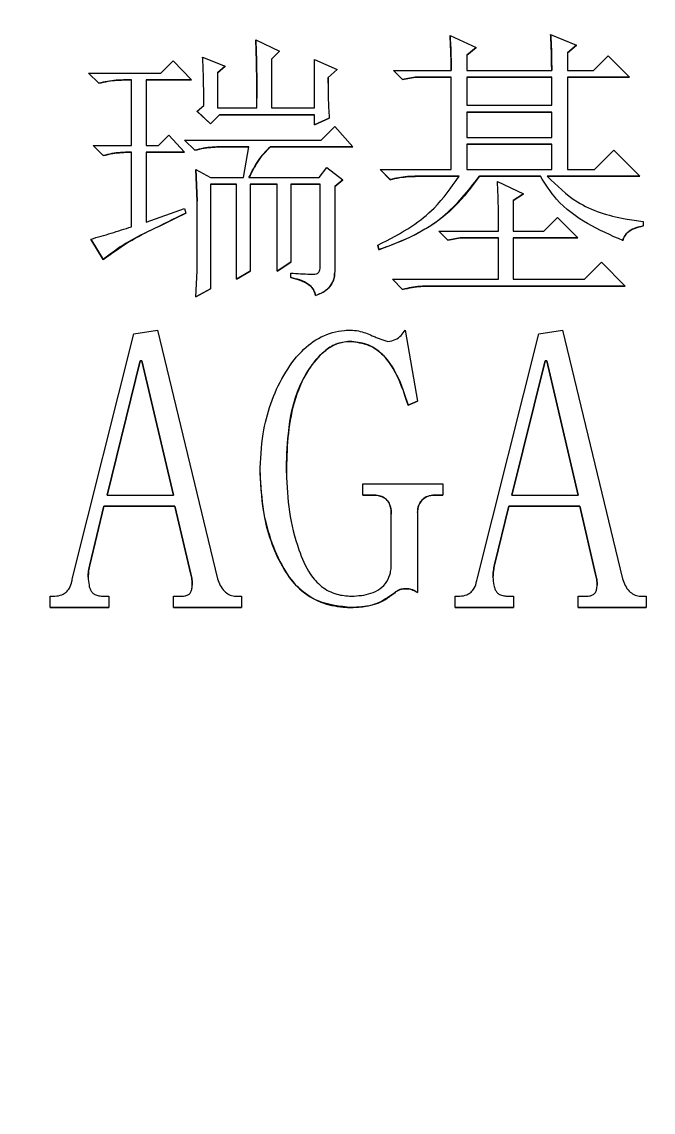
# Model space of a CAD drawing. Header units: millimetres. Extents: x 2344 to 4024, y 1094 to 2282.
# Drawn here: x 3531.1 to 3563.4, y 1984.2 to 2040 of the extents above; entities that cross this region are included whole.
import ezdxf

# ---------------------------------------------------------------- set-up
doc = ezdxf.new("R2010")
doc.units = ezdxf.units.MM

msp = doc.modelspace()

# ---------------------------------------------------------------- linework, layer by layer
at = {"color": 7, "linetype": 'Continuous', "lineweight": 25}
for p, q in [((3553.04, 2039.336), (3554.37, 2038.722)), ((3558.184, 2039.394), (3559.513, 2038.835)), ((3543.1, 2039.12), (3544.314, 2038.538)), ((3559.513, 2038.835), (3559.051, 2038.443)), ((3559.051, 2038.441), (3559.513, 2038.833)), ((3559.513, 2038.835), (3559.513, 2038.833)), ((3540.384, 2038.232), (3541.54, 2037.769)), ((3544.314, 2038.538), (3543.909, 2038.131)), ((3543.909, 2038.129), (3544.314, 2038.535)), ((3544.314, 2038.538), (3544.314, 2038.535)), ((3554.37, 2038.722), (3553.907, 2038.33)), ((3553.907, 2038.328), (3554.37, 2038.72)), ((3553.907, 2038.33), (3553.907, 2037.549)), ((3554.37, 2038.722), (3554.37, 2038.72)), ((3559.051, 2038.443), (3559.051, 2037.549)), ((3560.38, 2037.549), (3561.131, 2038.3)), ((3561.131, 2038.3), (3562.229, 2037.202)), ((3538.246, 2037.412), (3538.882, 2038.047)), ((3538.882, 2038.047), (3539.806, 2037.065)), ((3541.54, 2037.769), (3541.135, 2037.422)), ((3541.135, 2037.42), (3541.54, 2037.767)), ((3541.54, 2037.769), (3541.54, 2037.767)), ((3543.909, 2038.131), (3543.909, 2035.631)), ((3546.105, 2035.631), (3546.105, 2038.116)), ((3546.105, 2038.116), (3547.261, 2037.596)), ((3535.067, 2036.892), (3534.547, 2037.412)), ((3534.547, 2037.412), (3538.246, 2037.412)), ((3534.547, 2037.412), (3534.547, 2037.41)), ((3534.547, 2037.41), (3535.067, 2036.889)), ((3541.135, 2037.422), (3541.135, 2035.631)), ((3547.261, 2037.596), (3546.799, 2037.191)), ((3546.799, 2037.189), (3547.261, 2037.594)), ((3546.799, 2037.191), (3546.799, 2037.189)), ((3546.8, 2036.89), (3546.799, 2037.189)), ((3547.261, 2037.596), (3547.261, 2037.594)), ((3550.613, 2037.086), (3550.151, 2037.549)), ((3550.151, 2037.549), (3553.098, 2037.549)), ((3550.151, 2037.549), (3550.151, 2037.547)), ((3550.151, 2037.547), (3550.613, 2037.084)), ((3551.249, 2037.202), (3550.613, 2037.086)), ((3550.613, 2037.084), (3551.249, 2037.2)), ((3550.613, 2037.086), (3550.613, 2037.084)), ((3553.098, 2037.202), (3551.249, 2037.202)), ((3551.249, 2037.202), (3551.249, 2037.2)), ((3551.249, 2037.2), (3553.098, 2037.2)), ((3553.098, 2032.48), (3553.098, 2037.202)), ((3553.907, 2037.549), (3558.242, 2037.549)), ((3558.242, 2037.202), (3553.907, 2037.202)), ((3553.907, 2037.202), (3553.907, 2035.768)), ((3553.907, 2037.2), (3558.242, 2037.2)), ((3558.242, 2035.768), (3558.242, 2037.202)), ((3559.051, 2037.549), (3560.38, 2037.549)), ((3562.229, 2037.202), (3559.051, 2037.202)), ((3559.051, 2037.202), (3559.051, 2032.48)), ((3559.051, 2037.2), (3562.229, 2037.2)), ((3562.229, 2037.202), (3562.229, 2037.2)), ((3535.067, 2036.892), (3535.067, 2036.889)), ((3536.743, 2037.065), (3536.454, 2037.065)), ((3536.454, 2037.065), (3536.454, 2037.063)), ((3536.454, 2037.063), (3536.743, 2037.063)), ((3536.743, 2033.713), (3536.743, 2037.065)), ((3539.806, 2037.065), (3537.495, 2037.065)), ((3537.495, 2037.065), (3537.495, 2033.713)), ((3537.495, 2037.063), (3539.806, 2037.063)), ((3539.806, 2037.065), (3539.806, 2037.063)), ((3540.095, 2035.458), (3540.442, 2035.747)), ((3540.789, 2034.822), (3540.095, 2035.458)), ((3540.095, 2035.455), (3540.095, 2035.458)), ((3540.095, 2035.455), (3540.789, 2034.82)), ((3541.135, 2035.631), (3543.158, 2035.631)), ((3543.909, 2035.631), (3546.105, 2035.631)), ((3553.907, 2035.768), (3558.242, 2035.768)), ((3558.242, 2035.421), (3553.907, 2035.421)), ((3553.907, 2035.421), (3553.907, 2034.124)), ((3553.907, 2035.419), (3558.242, 2035.419)), ((3558.242, 2034.124), (3558.242, 2035.421)), ((3541.251, 2035.284), (3540.789, 2034.822)), ((3540.789, 2034.82), (3541.251, 2035.282)), ((3546.105, 2035.284), (3541.251, 2035.284)), ((3541.251, 2035.284), (3541.251, 2035.282)), ((3541.251, 2035.282), (3546.105, 2035.282)), ((3546.105, 2034.764), (3546.105, 2035.284)), ((3546.857, 2035.111), (3546.105, 2034.764)), ((3546.105, 2034.762), (3546.857, 2035.109)), ((3546.857, 2035.111), (3546.857, 2035.109)), ((3540.789, 2034.822), (3540.789, 2034.82)), ((3546.105, 2034.764), (3546.105, 2034.762)), ((3546.452, 2033.987), (3547.146, 2034.681)), ((3547.146, 2034.681), (3548.07, 2033.64)), ((3538.13, 2033.713), (3538.65, 2034.233)), ((3538.65, 2034.233), (3539.459, 2033.366)), ((3539.98, 2033.467), (3539.459, 2033.987)), ((3539.459, 2033.987), (3546.452, 2033.987)), ((3539.459, 2033.987), (3539.459, 2033.985)), ((3539.459, 2033.985), (3539.98, 2033.465)), ((3553.907, 2034.124), (3558.242, 2034.124)), ((3558.242, 2033.777), (3553.907, 2033.777)), ((3553.907, 2033.777), (3553.907, 2032.48)), ((3553.907, 2033.775), (3558.242, 2033.775)), ((3558.242, 2032.48), (3558.242, 2033.777)), ((3535.298, 2033.193), (3534.778, 2033.713)), ((3534.778, 2033.713), (3536.743, 2033.713)), ((3534.778, 2033.713), (3534.778, 2033.711)), ((3534.778, 2033.711), (3535.298, 2033.191)), ((3535.298, 2033.193), (3535.298, 2033.191)), ((3536.743, 2033.366), (3536.685, 2033.366)), ((3536.685, 2033.364), (3536.685, 2033.366)), ((3536.685, 2033.364), (3536.743, 2033.364)), ((3536.743, 2029.552), (3536.743, 2033.366)), ((3537.495, 2033.713), (3538.13, 2033.713)), ((3539.459, 2033.366), (3537.495, 2033.366)), ((3537.495, 2033.366), (3537.495, 2029.783)), ((3537.495, 2033.364), (3539.459, 2033.364)), ((3539.459, 2033.366), (3539.459, 2033.364)), ((3539.98, 2033.467), (3539.98, 2033.465)), ((3542.754, 2033.64), (3541.367, 2033.64)), ((3541.367, 2033.64), (3541.367, 2033.638)), ((3541.367, 2033.638), (3542.753, 2033.638)), ((3542.465, 2032.069), (3542.754, 2033.64)), ((3548.07, 2033.64), (3543.852, 2033.64)), ((3543.852, 2033.64), (3543.852, 2033.638)), ((3543.852, 2033.638), (3548.07, 2033.638)), ((3548.07, 2033.64), (3548.07, 2033.638)), ((3560.438, 2032.48), (3561.42, 2033.463)), ((3561.42, 2033.463), (3562.749, 2032.134)), ((3540.095, 2030.86), (3540.037, 2032.474)), ((3540.037, 2032.474), (3540.789, 2032.069)), ((3540.037, 2032.474), (3540.037, 2032.472)), ((3540.037, 2032.472), (3540.095, 2030.858)), ((3540.789, 2032.069), (3542.465, 2032.069)), ((3542.754, 2032.069), (3546.337, 2032.069)), ((3546.337, 2032.069), (3546.741, 2032.589)), ((3546.741, 2032.589), (3547.55, 2031.954)), ((3549.977, 2031.96), (3549.457, 2032.48)), ((3549.457, 2032.48), (3553.098, 2032.48)), ((3549.457, 2032.48), (3549.457, 2032.478)), ((3549.457, 2032.478), (3549.977, 2031.958)), ((3553.503, 2032.134), (3551.364, 2032.134)), ((3551.364, 2032.134), (3551.364, 2032.131)), ((3551.364, 2032.131), (3553.503, 2032.131)), ((3553.907, 2032.48), (3558.242, 2032.48)), ((3557.664, 2032.134), (3554.543, 2032.134)), ((3554.543, 2032.134), (3554.543, 2032.131)), ((3554.543, 2032.131), (3557.664, 2032.131)), ((3557.664, 2032.134), (3557.664, 2032.131)), ((3562.749, 2032.134), (3558.01, 2032.134)), ((3558.01, 2032.131), (3562.749, 2032.131)), ((3559.051, 2032.48), (3560.438, 2032.48)), ((3562.749, 2032.134), (3562.749, 2032.131)), ((3542.118, 2031.723), (3540.789, 2031.723)), ((3540.789, 2031.723), (3540.789, 2026.372)), ((3540.789, 2031.72), (3542.118, 2031.72)), ((3542.118, 2026.868), (3542.118, 2031.723)), ((3544.198, 2031.723), (3542.811, 2031.723)), ((3542.811, 2031.723), (3542.811, 2027.273)), ((3542.811, 2031.72), (3544.198, 2031.72)), ((3544.198, 2027.273), (3544.198, 2031.723)), ((3546.394, 2031.723), (3544.892, 2031.723)), ((3544.892, 2031.723), (3544.892, 2027.735)), ((3544.892, 2031.72), (3546.394, 2031.72)), ((3546.394, 2027.465), (3546.394, 2031.723)), ((3547.55, 2031.954), (3547.146, 2031.609)), ((3547.146, 2031.607), (3547.55, 2031.952)), ((3547.146, 2031.609), (3547.146, 2027.407)), ((3547.55, 2031.954), (3547.55, 2031.952)), ((3549.977, 2031.96), (3549.977, 2031.958)), ((3555.468, 2031.872), (3556.797, 2031.237)), ((3556.797, 2031.237), (3556.277, 2030.89)), ((3556.277, 2030.888), (3556.797, 2031.235)), ((3556.797, 2031.237), (3556.797, 2031.235)), ((3537.495, 2029.783), (3539.459, 2030.477)), ((3539.459, 2030.477), (3539.517, 2030.246)), ((3540.095, 2027.292), (3540.095, 2030.86)), ((3556.277, 2030.89), (3556.277, 2029.33)), ((3557.837, 2029.33), (3558.53, 2030.023)), ((3558.53, 2030.023), (3559.571, 2028.983)), ((3552.462, 2029.33), (3555.525, 2029.33)), ((3552.925, 2028.867), (3552.462, 2029.33)), ((3552.462, 2029.33), (3552.462, 2029.327)), ((3552.462, 2029.327), (3552.925, 2028.865)), ((3556.277, 2029.33), (3557.837, 2029.33)), ((3562.923, 2029.822), (3562.923, 2029.591)), ((3562.923, 2029.591), (3562.923, 2029.589)), ((3535.298, 2027.876), (3534.663, 2028.916)), ((3534.663, 2028.916), (3534.663, 2028.914)), ((3534.663, 2028.914), (3535.298, 2027.874)), ((3553.56, 2028.983), (3552.925, 2028.867)), ((3552.925, 2028.865), (3553.56, 2028.981)), ((3552.925, 2028.865), (3552.925, 2028.867)), ((3555.525, 2028.983), (3553.56, 2028.983)), ((3553.56, 2028.983), (3553.56, 2028.981)), ((3553.56, 2028.981), (3555.525, 2028.981)), ((3555.525, 2026.864), (3555.525, 2028.983)), ((3559.571, 2028.983), (3556.277, 2028.983)), ((3556.277, 2028.983), (3556.277, 2026.864)), ((3556.277, 2028.981), (3559.571, 2028.981)), ((3559.571, 2028.983), (3559.571, 2028.981)), ((3549.399, 2028.377), (3549.342, 2028.608)), ((3549.342, 2028.608), (3549.342, 2028.606)), ((3549.342, 2028.606), (3549.399, 2028.375)), ((3549.399, 2028.377), (3549.399, 2028.375)), ((3535.298, 2027.876), (3535.298, 2027.874)), ((3544.892, 2027.735), (3544.198, 2027.273)), ((3544.198, 2027.271), (3544.892, 2027.733)), ((3544.892, 2027.735), (3544.892, 2027.733)), ((3559.917, 2026.864), (3560.784, 2027.731)), ((3560.784, 2027.731), (3561.998, 2026.517)), ((3540.037, 2025.969), (3540.095, 2027.292)), ((3542.811, 2027.273), (3542.118, 2026.868)), ((3542.118, 2026.866), (3542.811, 2027.271)), ((3542.811, 2027.273), (3542.811, 2027.271)), ((3544.198, 2027.273), (3544.198, 2027.271)), ((3544.892, 2026.947), (3544.892, 2027.178)), ((3547.143, 2027.154), (3547.143, 2027.156)), ((3542.118, 2026.868), (3542.118, 2026.866)), ((3550.613, 2026.344), (3550.093, 2026.864)), ((3550.093, 2026.864), (3555.525, 2026.864)), ((3550.093, 2026.864), (3550.093, 2026.862)), ((3550.093, 2026.862), (3550.613, 2026.342)), ((3561.998, 2026.517), (3552, 2026.517)), ((3552, 2026.517), (3552, 2026.515)), ((3552, 2026.515), (3561.998, 2026.515)), ((3556.277, 2026.864), (3559.917, 2026.864)), ((3561.998, 2026.517), (3561.998, 2026.515)), ((3540.789, 2026.372), (3540.037, 2025.969)), ((3540.037, 2025.967), (3540.789, 2026.369)), ((3540.037, 2025.969), (3540.037, 2025.967)), ((3540.789, 2026.372), (3540.789, 2026.369)), ((3550.613, 2026.344), (3550.613, 2026.342)), ((3536.868, 2024.07), (3538.078, 2024.262)), ((3538.078, 2024.262), (3541.15, 2011.532)), ((3550.739, 2024.262), (3551.377, 2020.618)), ((3557.58, 2024.07), (3558.791, 2024.262)), ((3558.791, 2024.262), (3561.862, 2011.532)), ((3533.715, 2011.517), (3536.868, 2024.07)), ((3554.428, 2011.517), (3557.58, 2024.07)), ((3547.898, 2023.686), (3547.898, 2023.684)), ((3537.191, 2022.695), (3535.495, 2015.823)), ((3535.496, 2015.823), (3537.191, 2022.692)), ((3537.272, 2022.695), (3537.191, 2022.695)), ((3537.191, 2022.692), (3537.191, 2022.695)), ((3537.191, 2022.692), (3537.272, 2022.692)), ((3538.887, 2015.823), (3537.272, 2022.695)), ((3537.272, 2022.695), (3537.272, 2022.692)), ((3537.272, 2022.692), (3538.887, 2015.823)), ((3557.904, 2022.695), (3556.208, 2015.823)), ((3556.208, 2015.823), (3557.904, 2022.692)), ((3557.985, 2022.695), (3557.904, 2022.695)), ((3557.904, 2022.692), (3557.904, 2022.695)), ((3557.904, 2022.692), (3557.985, 2022.692)), ((3559.6, 2015.823), (3557.985, 2022.695)), ((3557.985, 2022.695), (3557.985, 2022.692)), ((3557.985, 2022.692), (3559.599, 2015.823)), ((3551.377, 2020.618), (3550.892, 2020.426)), ((3550.892, 2020.424), (3551.377, 2020.616)), ((3550.892, 2020.426), (3550.892, 2020.424)), ((3551.377, 2020.616), (3551.377, 2020.618)), ((3548.578, 2015.823), (3548.578, 2016.399)), ((3548.578, 2016.399), (3552.672, 2016.399)), ((3552.672, 2016.399), (3552.672, 2015.823)), ((3535.495, 2015.823), (3538.887, 2015.823)), ((3549.064, 2015.823), (3548.578, 2015.823)), ((3548.578, 2015.823), (3548.578, 2015.821)), ((3548.578, 2015.821), (3549.064, 2015.821)), ((3549.064, 2015.823), (3549.064, 2015.821)), ((3552.672, 2015.823), (3552.267, 2015.823)), ((3552.267, 2015.823), (3552.267, 2015.821)), ((3552.267, 2015.821), (3552.672, 2015.821)), ((3552.672, 2015.823), (3552.672, 2015.821)), ((3556.208, 2015.823), (3559.6, 2015.823)), ((3535.334, 2015.248), (3534.605, 2012.254)), ((3534.605, 2012.252), (3535.334, 2015.246)), ((3538.968, 2015.248), (3535.334, 2015.248)), ((3535.334, 2015.248), (3535.334, 2015.246)), ((3535.334, 2015.246), (3538.968, 2015.246)), ((3539.774, 2011.772), (3538.968, 2015.248)), ((3538.968, 2015.248), (3538.968, 2015.246)), ((3538.968, 2015.246), (3539.774, 2011.77)), ((3550.035, 2012.102), (3550.035, 2014.853)), ((3551.377, 2014.924), (3551.377, 2010.837)), ((3556.046, 2015.248), (3555.318, 2012.254)), ((3555.318, 2012.252), (3556.046, 2015.246)), ((3559.681, 2015.248), (3556.046, 2015.248)), ((3556.046, 2015.248), (3556.046, 2015.246)), ((3556.046, 2015.246), (3559.681, 2015.246)), ((3560.487, 2011.772), (3559.681, 2015.248)), ((3559.681, 2015.248), (3559.681, 2015.246)), ((3559.681, 2015.246), (3560.487, 2011.77)), ((3534.605, 2012.254), (3534.605, 2012.252)), ((3555.318, 2012.254), (3555.318, 2012.252)), ((3539.774, 2011.772), (3539.774, 2011.77)), ((3560.487, 2011.772), (3560.487, 2011.77)), ((3550.814, 2011.029), (3550.814, 2011.027)), ((3532.583, 2010.645), (3532.825, 2010.645)), ((3532.583, 2010.07), (3532.583, 2010.645)), ((3535.334, 2010.645), (3535.576, 2010.645)), ((3535.576, 2010.645), (3535.576, 2010.07)), ((3538.884, 2010.07), (3538.884, 2010.645)), ((3538.884, 2010.645), (3539.208, 2010.645)), ((3542.121, 2010.645), (3542.363, 2010.645)), ((3542.363, 2010.645), (3542.363, 2010.07)), ((3550.17, 2010.789), (3550.17, 2010.787)), ((3553.295, 2010.07), (3553.295, 2010.645)), ((3553.295, 2010.645), (3553.538, 2010.645)), ((3556.046, 2010.645), (3556.289, 2010.645)), ((3556.289, 2010.645), (3556.289, 2010.07)), ((3559.597, 2010.07), (3559.597, 2010.645)), ((3559.597, 2010.645), (3559.92, 2010.645)), ((3562.833, 2010.645), (3563.076, 2010.645)), ((3563.076, 2010.645), (3563.076, 2010.07)), ((3532.583, 2010.07), (3532.583, 2010.068)), ((3535.576, 2010.07), (3532.583, 2010.07)), ((3532.583, 2010.068), (3535.576, 2010.068)), ((3535.576, 2010.07), (3535.576, 2010.068)), ((3542.363, 2010.07), (3538.884, 2010.07)), ((3538.884, 2010.07), (3538.884, 2010.068)), ((3538.884, 2010.068), (3542.363, 2010.068)), ((3542.363, 2010.07), (3542.363, 2010.068)), ((3547.994, 2010.07), (3547.994, 2010.068)), ((3556.289, 2010.07), (3553.295, 2010.07)), ((3553.295, 2010.07), (3553.295, 2010.068)), ((3553.295, 2010.068), (3556.289, 2010.068)), ((3556.289, 2010.07), (3556.289, 2010.068)), ((3563.076, 2010.07), (3559.597, 2010.07)), ((3559.597, 2010.07), (3559.597, 2010.068)), ((3559.597, 2010.068), (3563.076, 2010.068)), ((3563.076, 2010.07), (3563.076, 2010.068))]:
    msp.add_line(p, q, dxfattribs=at)
msp.add_circle((3538.151, 2026.774), 71.5, dxfattribs=at)
for centre, start, end in [((3538.151, 2026.772), 280.30604, 349.69383), ((3538.228, 2026.4), 281.36448, 349.47139)]:
    msp.add_arc(centre, 80, start, end, dxfattribs=at)
for points, knots in [([(3469.651, 2026.781), (3469.706, 2028.87), (3469.816, 2033.048), (3470.726, 2039.387), (3472.211, 2045.739), (3474.385, 2052.105), (3477.216, 2058.328), (3480.73, 2064.351), (3484.884, 2070.042), (3489.628, 2075.304), (3494.889, 2080.047), (3500.581, 2084.201), (3506.604, 2087.715), (3512.827, 2090.547), (3519.192, 2092.718), (3525.545, 2094.213), (3531.884, 2095.09), (3538.151, 2095.376), (3544.418, 2095.09), (3550.757, 2094.213), (3557.109, 2092.718), (3563.475, 2090.547), (3569.698, 2087.715), (3575.721, 2084.201), (3581.413, 2080.047), (3586.674, 2075.304), (3591.418, 2070.042), (3595.572, 2064.351), (3599.086, 2058.328), (3601.916, 2052.105), (3604.09, 2045.739), (3605.576, 2039.387), (3606.486, 2033.048), (3606.596, 2028.87), (3606.651, 2026.781)], [0, 0, 0, 0, 0.029124, 0.058248, 0.08912, 0.119994, 0.151902, 0.184313, 0.217069, 0.25, 0.282931, 0.315687, 0.348098, 0.380006, 0.410878, 0.441752, 0.470875, 0.5, 0.529123, 0.558248, 0.58912, 0.619994, 0.651902, 0.684313, 0.717069, 0.75, 0.782931, 0.815687, 0.848098, 0.880006, 0.910878, 0.941752, 0.970875, 1, 1, 1, 1]), ([(3553.098, 2037.549), (3553.097, 2037.715), (3553.094, 2038.049), (3553.079, 2038.645), (3553.055, 2039.074), (3553.04, 2039.336)], [0, 0, 0, 0, 0.279578, 0.559168, 1, 1, 1, 1]), ([(3553.04, 2039.334), (3553.05, 2039.167), (3553.068, 2038.835), (3553.092, 2038.239), (3553.096, 2037.809), (3553.098, 2037.547)], [0, 0, 0, 0, 0.279578, 0.559168, 1, 1, 1, 1]), ([(3558.242, 2037.549), (3558.24, 2037.715), (3558.238, 2038.049), (3558.225, 2038.664), (3558.2, 2039.112), (3558.184, 2039.394)], [0, 0, 0, 0, 0.270825, 0.541657, 1, 1, 1, 1]), ([(3558.184, 2039.392), (3558.194, 2039.225), (3558.215, 2038.893), (3558.235, 2038.277), (3558.239, 2037.829), (3558.242, 2037.547)], [0, 0, 0, 0, 0.270825, 0.541661, 1, 1, 1, 1]), ([(3543.158, 2035.631), (3543.157, 2035.964), (3543.156, 2036.631), (3543.147, 2037.794), (3543.118, 2038.624), (3543.1, 2039.12)], [0, 0, 0, 0, 0.286572, 0.573139, 1, 1, 1, 1]), ([(3543.1, 2039.118), (3543.113, 2038.785), (3543.138, 2038.118), (3543.152, 2037.122), (3543.154, 2036.459), (3543.156, 2036.129)], [0, 0, 0, 0, 0.334579, 0.669145, 1, 1, 1, 1]), ([(3540.442, 2035.747), (3540.44, 2036.08), (3540.438, 2036.661), (3540.421, 2037.489), (3540.396, 2037.984), (3540.384, 2038.232)], [0, 0, 0, 0, 0.402279, 0.701072, 1, 1, 1, 1]), ([(3546.799, 2037.191), (3546.801, 2036.845), (3546.803, 2036.324), (3546.821, 2035.63), (3546.845, 2035.284), (3546.857, 2035.111)], [0, 0, 0, 0, 0.499684, 0.749744, 1, 1, 1, 1]), ([(3536.454, 2037.065), (3536.288, 2037.061), (3535.971, 2037.055), (3535.506, 2036.996), (3535.214, 2036.927), (3535.067, 2036.892)], [0, 0, 0, 0, 0.35686, 0.67714, 1, 1, 1, 1]), ([(3535.067, 2036.889), (3535.23, 2036.928), (3535.538, 2037.001), (3536.003, 2037.054), (3536.304, 2037.06), (3536.454, 2037.063)], [0, 0, 0, 0, 0.356908, 0.677314, 1, 1, 1, 1]), ([(3536.685, 2033.366), (3536.519, 2033.363), (3536.202, 2033.356), (3535.738, 2033.298), (3535.445, 2033.228), (3535.298, 2033.193)], [0, 0, 0, 0, 0.35686, 0.67714, 1, 1, 1, 1]), ([(3535.298, 2033.191), (3535.461, 2033.229), (3535.769, 2033.302), (3536.234, 2033.355), (3536.535, 2033.361), (3536.685, 2033.364)], [0, 0, 0, 0, 0.356908, 0.677314, 1, 1, 1, 1]), ([(3541.367, 2033.64), (3541.2, 2033.637), (3540.883, 2033.63), (3540.419, 2033.572), (3540.126, 2033.502), (3539.98, 2033.467)], [0, 0, 0, 0, 0.35686, 0.67714, 1, 1, 1, 1]), ([(3539.98, 2033.465), (3540.142, 2033.503), (3540.45, 2033.576), (3540.915, 2033.629), (3541.216, 2033.635), (3541.367, 2033.638)], [0, 0, 0, 0, 0.356908, 0.677314, 1, 1, 1, 1]), ([(3543.852, 2033.64), (3543.729, 2033.527), (3543.483, 2033.299), (3543.109, 2032.771), (3542.893, 2032.345), (3542.754, 2032.069)], [0, 0, 0, 0, 0.2597624, 0.5194021, 1, 1, 1, 1]), ([(3542.754, 2032.067), (3542.827, 2032.217), (3542.973, 2032.516), (3543.3, 2033.073), (3543.634, 2033.416), (3543.852, 2033.638)], [0, 0, 0, 0, 0.259337, 0.518831, 1, 1, 1, 1]), ([(3549.342, 2028.608), (3549.938, 2028.911), (3550.969, 2029.435), (3552.432, 2030.591), (3553.107, 2031.564), (3553.503, 2032.134)], [0, 0, 0, 0, 0.36202, 0.626364, 1, 1, 1, 1]), ([(3554.543, 2032.134), (3554.141, 2031.592), (3553.133, 2030.231), (3551.247, 2029.042), (3549.846, 2028.538), (3549.399, 2028.377)], [0, 0, 0, 0, 0.3105248, 0.7800713, 1, 1, 1, 1]), ([(3549.399, 2028.375), (3550.025, 2028.612), (3551.175, 2029.048), (3553.03, 2030.208), (3553.961, 2031.392), (3554.543, 2032.131)], [0, 0, 0, 0, 0.309438, 0.568719, 1, 1, 1, 1]), ([(3551.364, 2032.134), (3551.198, 2032.13), (3550.881, 2032.123), (3550.417, 2032.065), (3550.124, 2031.995), (3549.977, 2031.96)], [0, 0, 0, 0, 0.35686, 0.67714, 1, 1, 1, 1]), ([(3549.977, 2031.958), (3550.14, 2031.996), (3550.448, 2032.069), (3550.913, 2032.123), (3551.214, 2032.128), (3551.364, 2032.131)], [0, 0, 0, 0, 0.356908, 0.677314, 1, 1, 1, 1]), ([(3561.882, 2028.839), (3561.271, 2029.108), (3560.046, 2029.646), (3558.54, 2030.746), (3557.921, 2031.725), (3557.664, 2032.134)], [0, 0, 0, 0, 0.367157, 0.736287, 1, 1, 1, 1]), ([(3558.01, 2032.134), (3558.499, 2031.659), (3559.612, 2030.576), (3561.45, 2030.015), (3562.613, 2029.862), (3562.923, 2029.822)], [0, 0, 0, 0, 0.364385, 0.830851, 1, 1, 1, 1]), ([(3555.525, 2029.33), (3555.523, 2029.663), (3555.52, 2030.253), (3555.503, 2031.101), (3555.479, 2031.615), (3555.468, 2031.872)], [0, 0, 0, 0, 0.3931299, 0.6965162, 1, 1, 1, 1]), ([(3539.517, 2030.246), (3538.92, 2029.95), (3537.901, 2029.444), (3536.436, 2028.747), (3535.679, 2028.167), (3535.298, 2027.876)], [0, 0, 0, 0, 0.41234, 0.704495, 1, 1, 1, 1]), ([(3535.298, 2027.874), (3535.779, 2028.224), (3536.675, 2028.875), (3538.142, 2029.565), (3539.059, 2030.017), (3539.517, 2030.244)], [0, 0, 0, 0, 0.36689, 0.683392, 1, 1, 1, 1]), ([(3534.663, 2028.916), (3535.011, 2029.016), (3535.534, 2029.165), (3536.226, 2029.384), (3536.571, 2029.496), (3536.743, 2029.552)], [0, 0, 0, 0, 0.499885, 0.7499286, 1, 1, 1, 1]), ([(3562.923, 2029.591), (3562.797, 2029.563), (3562.546, 2029.508), (3562.23, 2029.358), (3562.006, 2029.148), (3561.912, 2028.969), (3561.887, 2028.861), (3561.882, 2028.839)], [0, 0, 0, 0, 0.282135, 0.566109, 0.757606, 0.950164, 1, 1, 1, 1]), ([(3561.882, 2028.837), (3561.912, 2028.929), (3561.968, 2029.105), (3562.198, 2029.334), (3562.522, 2029.5), (3562.787, 2029.558), (3562.923, 2029.589)], [0, 0, 0, 0, 0.208439, 0.402698, 0.695105, 1, 1, 1, 1]), ([(3544.892, 2027.178), (3545.058, 2027.167), (3545.388, 2027.143), (3545.774, 2027.128), (3546.047, 2027.117), (3546.188, 2027.13), (3546.291, 2027.183), (3546.352, 2027.254), (3546.388, 2027.352), (3546.392, 2027.425), (3546.394, 2027.465)], [0, 0, 0, 0, 0.291265, 0.577908, 0.673859, 0.770575, 0.821169, 0.872133, 0.929983, 1, 1, 1, 1]), ([(3547.146, 2027.407), (3547.143, 2027.238), (3547.138, 2026.939), (3546.957, 2026.545), (3546.639, 2026.221), (3546.341, 2026.099), (3546.163, 2026.027)], [0, 0, 0, 0, 0.273904, 0.481798, 0.689877, 1, 1, 1, 1]), ([(3546.163, 2026.025), (3546.376, 2026.114), (3546.709, 2026.254), (3547.013, 2026.638), (3547.125, 2026.929), (3547.13, 2027.106), (3547.131, 2027.155)], [0, 0, 0, 0, 0.427109, 0.666996, 0.906925, 1, 1, 1, 1]), ([(3606.651, 2026.781), (3606.596, 2024.692), (3606.486, 2020.513), (3605.576, 2014.175), (3604.09, 2007.822), (3601.917, 2001.457), (3599.086, 1995.233), (3595.572, 1989.211), (3591.418, 1983.519), (3586.674, 1978.257), (3581.413, 1973.514), (3575.721, 1969.36), (3569.698, 1965.846), (3563.475, 1963.015), (3557.11, 1960.843), (3550.757, 1959.348), (3544.418, 1958.471), (3538.151, 1958.186), (3531.884, 1958.471), (3525.545, 1959.348), (3519.193, 1960.843), (3512.827, 1963.015), (3506.604, 1965.846), (3500.581, 1969.36), (3494.889, 1973.514), (3489.628, 1978.257), (3484.884, 1983.519), (3480.73, 1989.211), (3477.216, 1995.233), (3474.385, 2001.456), (3472.212, 2007.822), (3470.726, 2014.174), (3469.816, 2020.513), (3469.706, 2024.691), (3469.651, 2026.781)], [0, 0, 0, 0, 0.029124, 0.058248, 0.08912, 0.119994, 0.151902, 0.184313, 0.217069, 0.25, 0.282931, 0.315687, 0.348098, 0.380006, 0.410878, 0.441752, 0.470875, 0.5, 0.529123, 0.558248, 0.58912, 0.619994, 0.651902, 0.684313, 0.717069, 0.75, 0.782931, 0.815687, 0.848098, 0.880006, 0.910878, 0.941752, 0.970875, 1, 1, 1, 1]), ([(3546.163, 2026.027), (3546.128, 2026.144), (3546.063, 2026.365), (3545.764, 2026.646), (3545.368, 2026.838), (3545.046, 2026.912), (3544.892, 2026.947)], [0, 0, 0, 0, 0.215567, 0.407136, 0.716043, 1, 1, 1, 1]), ([(3544.892, 2026.945), (3545.051, 2026.909), (3545.369, 2026.835), (3545.76, 2026.646), (3546.031, 2026.391), (3546.129, 2026.177), (3546.157, 2026.051), (3546.163, 2026.025)], [0, 0, 0, 0, 0.2926721, 0.5873243, 0.7685226, 0.9515108, 1, 1, 1, 1]), ([(3552, 2026.517), (3551.833, 2026.514), (3551.517, 2026.507), (3551.052, 2026.448), (3550.76, 2026.379), (3550.613, 2026.344)], [0, 0, 0, 0, 0.35686, 0.67714, 1, 1, 1, 1]), ([(3550.613, 2026.342), (3550.775, 2026.38), (3551.084, 2026.453), (3551.549, 2026.506), (3551.849, 2026.512), (3552, 2026.515)], [0, 0, 0, 0, 0.356908, 0.677314, 1, 1, 1, 1]), ([(3543.322, 2016.962), (3543.351, 2017.631), (3543.424, 2019.352), (3544.178, 2021.518), (3545.329, 2023.145), (3546.407, 2023.981), (3547.329, 2024.242), (3547.846, 2024.258), (3547.949, 2024.262)], [0, 0, 0, 0, 0.211208, 0.543916, 0.70607, 0.836311, 0.967456, 1, 1, 1, 1]), ([(3547.949, 2024.262), (3548.087, 2024.252), (3548.348, 2024.233), (3548.72, 2024.119), (3548.949, 2024.023), (3549.064, 2023.974)], [0, 0, 0, 0, 0.356459, 0.676253, 1, 1, 1, 1]), ([(3549.861, 2023.686), (3549.991, 2023.705), (3550.246, 2023.743), (3550.551, 2023.97), (3550.679, 2024.168), (3550.739, 2024.262)], [0, 0, 0, 0, 0.356531, 0.696322, 1, 1, 1, 1]), ([(3549.064, 2023.974), (3549.129, 2023.945), (3549.259, 2023.888), (3549.519, 2023.775), (3549.725, 2023.722), (3549.861, 2023.686)], [0, 0, 0, 0, 0.251708, 0.503436, 1, 1, 1, 1]), ([(3547.898, 2023.686), (3547.66, 2023.656), (3547.187, 2023.596), (3546.437, 2023.081), (3545.631, 2022.094), (3544.994, 2020.567), (3544.707, 2018.767), (3544.679, 2017.564), (3544.665, 2016.962)], [0, 0, 0, 0, 0.087728, 0.173959, 0.328461, 0.554861, 0.777023, 1, 1, 1, 1]), ([(3544.665, 2016.96), (3544.682, 2017.626), (3544.72, 2019.126), (3545.113, 2021.093), (3545.951, 2022.518), (3546.657, 2023.262), (3547.315, 2023.628), (3547.715, 2023.667), (3547.898, 2023.684)], [0, 0, 0, 0, 0.247052, 0.556194, 0.728456, 0.852184, 0.932583, 1, 1, 1, 1]), ([(3550.892, 2020.426), (3550.684, 2021.069), (3550.381, 2022.009), (3549.607, 2023.06), (3548.815, 2023.599), (3548.199, 2023.658), (3547.898, 2023.686)], [0, 0, 0, 0, 0.421189, 0.615596, 0.812628, 1, 1, 1, 1]), ([(3547.898, 2023.684), (3548.241, 2023.646), (3548.88, 2023.576), (3549.742, 2022.934), (3550.433, 2021.869), (3550.724, 2020.953), (3550.892, 2020.424)], [0, 0, 0, 0, 0.212922, 0.397633, 0.652348, 1, 1, 1, 1]), ([(3547.994, 2010.07), (3547.407, 2010.126), (3546.415, 2010.22), (3545.241, 2011.027), (3544.206, 2012.448), (3543.471, 2014.484), (3543.368, 2016.196), (3543.322, 2016.962)], [0, 0, 0, 0, 0.187422, 0.316972, 0.445984, 0.752119, 1, 1, 1, 1]), ([(3543.322, 2016.96), (3543.355, 2016.29), (3543.416, 2015.07), (3543.887, 2013.357), (3544.518, 2011.963), (3545.409, 2010.855), (3546.52, 2010.235), (3547.425, 2010.082), (3547.904, 2010.07), (3547.994, 2010.068)], [0, 0, 0, 0, 0.215958, 0.393484, 0.570524, 0.707459, 0.84524, 0.970964, 1, 1, 1, 1]), ([(3544.665, 2016.962), (3544.694, 2016.293), (3544.753, 2014.953), (3545.208, 2013.214), (3545.743, 2011.889), (3546.439, 2011.106), (3547.198, 2010.701), (3547.745, 2010.663), (3548, 2010.645)], [0, 0, 0, 0, 0.254742, 0.50973, 0.682774, 0.792634, 0.903219, 1, 1, 1, 1]), ([(3550.035, 2014.853), (3550.028, 2014.989), (3550.018, 2015.212), (3549.882, 2015.495), (3549.682, 2015.69), (3549.396, 2015.81), (3549.18, 2015.819), (3549.064, 2015.823)], [0, 0, 0, 0, 0.257856, 0.422334, 0.5883, 0.779578, 1, 1, 1, 1]), ([(3549.064, 2015.821), (3549.2, 2015.815), (3549.423, 2015.804), (3549.707, 2015.668), (3549.901, 2015.469), (3550.021, 2015.183), (3550.03, 2014.966), (3550.035, 2014.85)], [0, 0, 0, 0, 0.257856, 0.422334, 0.5883, 0.779578, 1, 1, 1, 1]), ([(3552.267, 2015.823), (3552.134, 2015.813), (3551.91, 2015.794), (3551.643, 2015.62), (3551.473, 2015.405), (3551.387, 2015.16), (3551.38, 2014.996), (3551.377, 2014.924)], [0, 0, 0, 0, 0.277602, 0.465557, 0.653489, 0.849158, 1, 1, 1, 1]), ([(3551.377, 2014.922), (3551.387, 2015.056), (3551.405, 2015.282), (3551.58, 2015.555), (3551.796, 2015.729), (3552.039, 2015.812), (3552.197, 2015.818), (3552.267, 2015.821)], [0, 0, 0, 0, 0.27733, 0.471434, 0.665879, 0.852753, 1, 1, 1, 1]), ([(3552.285, 1949.049), (3554.781, 1949.575), (3559.818, 1950.638), (3567.195, 1953.176), (3574.437, 1956.446), (3581.416, 1960.508), (3588.019, 1965.32), (3594.113, 1970.812), (3599.605, 1976.906), (3604.417, 1983.509), (3608.48, 1990.488), (3611.749, 1997.73), (3614.288, 2005.107), (3615.35, 2010.145), (3615.876, 2012.641)], [0, 0, 0, 0, 0.079959, 0.161371, 0.244142, 0.328893, 0.414217, 0.5, 0.585778, 0.671102, 0.755858, 0.838624, 0.920039, 1, 1, 1, 1]), ([(3534.605, 2012.254), (3534.595, 2012.202), (3534.574, 2012.096), (3534.54, 2011.884), (3534.531, 2011.723), (3534.524, 2011.616)], [0, 0, 0, 0, 0.2502199, 0.5005081, 1, 1, 1, 1]), ([(3534.524, 2011.614), (3534.526, 2011.668), (3534.531, 2011.775), (3534.555, 2011.989), (3534.585, 2012.147), (3534.605, 2012.252)], [0, 0, 0, 0, 0.250219, 0.500495, 1, 1, 1, 1]), ([(3548, 2010.645), (3548.339, 2010.666), (3548.852, 2010.696), (3549.47, 2011.005), (3549.829, 2011.375), (3549.983, 2011.774), (3550.021, 2012.016), (3550.035, 2012.102)], [0, 0, 0, 0, 0.362877, 0.547963, 0.734409, 0.906428, 1, 1, 1, 1]), ([(3555.318, 2012.254), (3555.307, 2012.202), (3555.286, 2012.096), (3555.253, 2011.884), (3555.243, 2011.723), (3555.237, 2011.616)], [0, 0, 0, 0, 0.25022, 0.500508, 1, 1, 1, 1]), ([(3555.237, 2011.614), (3555.239, 2011.668), (3555.243, 2011.775), (3555.268, 2011.989), (3555.298, 2012.147), (3555.318, 2012.252)], [0, 0, 0, 0, 0.250219, 0.500495, 1, 1, 1, 1]), ([(3532.825, 2010.645), (3532.949, 2010.659), (3533.159, 2010.683), (3533.415, 2010.844), (3533.6, 2011.076), (3533.675, 2011.317), (3533.707, 2011.475), (3533.715, 2011.517)], [0, 0, 0, 0, 0.268165, 0.456817, 0.645375, 0.906381, 1, 1, 1, 1]), ([(3534.524, 2011.616), (3534.533, 2011.477), (3534.547, 2011.256), (3534.626, 2010.991), (3534.723, 2010.823), (3534.877, 2010.714), (3535.087, 2010.655), (3535.248, 2010.649), (3535.334, 2010.645)], [0, 0, 0, 0, 0.284135, 0.450473, 0.560568, 0.671794, 0.825494, 1, 1, 1, 1]), ([(3539.855, 2011.212), (3539.854, 2011.259), (3539.851, 2011.354), (3539.836, 2011.543), (3539.799, 2011.681), (3539.774, 2011.772)], [0, 0, 0, 0, 0.25103, 0.502225, 1, 1, 1, 1]), ([(3539.774, 2011.77), (3539.787, 2011.724), (3539.812, 2011.632), (3539.849, 2011.446), (3539.853, 2011.304), (3539.855, 2011.21)], [0, 0, 0, 0, 0.251018, 0.502255, 1, 1, 1, 1]), ([(3541.15, 2011.532), (3541.192, 2011.42), (3541.276, 2011.195), (3541.462, 2010.906), (3541.722, 2010.719), (3541.949, 2010.651), (3542.083, 2010.647), (3542.121, 2010.645)], [0, 0, 0, 0, 0.25387, 0.509596, 0.715202, 0.920342, 1, 1, 1, 1]), ([(3553.538, 2010.645), (3553.661, 2010.659), (3553.871, 2010.683), (3554.127, 2010.844), (3554.312, 2011.076), (3554.387, 2011.317), (3554.419, 2011.475), (3554.428, 2011.517)], [0, 0, 0, 0, 0.268165, 0.456817, 0.645375, 0.906381, 1, 1, 1, 1]), ([(3555.237, 2011.616), (3555.246, 2011.477), (3555.26, 2011.256), (3555.338, 2010.991), (3555.435, 2010.823), (3555.589, 2010.714), (3555.799, 2010.655), (3555.96, 2010.649), (3556.046, 2010.645)], [0, 0, 0, 0, 0.284135, 0.450473, 0.560568, 0.671794, 0.825494, 1, 1, 1, 1]), ([(3560.568, 2011.212), (3560.566, 2011.259), (3560.564, 2011.354), (3560.548, 2011.543), (3560.511, 2011.681), (3560.487, 2011.772)], [0, 0, 0, 0, 0.25103, 0.502225, 1, 1, 1, 1]), ([(3560.487, 2011.77), (3560.499, 2011.724), (3560.524, 2011.632), (3560.562, 2011.446), (3560.565, 2011.304), (3560.568, 2011.21)], [0, 0, 0, 0, 0.251018, 0.502255, 1, 1, 1, 1]), ([(3561.862, 2011.532), (3561.904, 2011.42), (3561.988, 2011.195), (3562.174, 2010.906), (3562.434, 2010.719), (3562.661, 2010.651), (3562.796, 2010.647), (3562.833, 2010.645)], [0, 0, 0, 0, 0.2538701, 0.5095964, 0.7152017, 0.9203422, 1, 1, 1, 1]), ([(3539.208, 2010.645), (3539.295, 2010.647), (3539.436, 2010.65), (3539.604, 2010.695), (3539.712, 2010.752), (3539.784, 2010.85), (3539.835, 2011.006), (3539.848, 2011.135), (3539.855, 2011.212)], [0, 0, 0, 0, 0.25713, 0.418126, 0.515419, 0.613557, 0.771961, 1, 1, 1, 1]), ([(3550.814, 2011.029), (3550.743, 2011.026), (3550.579, 2011.02), (3550.347, 2010.948), (3550.223, 2010.837), (3550.17, 2010.789)], [0, 0, 0, 0, 0.301306, 0.696717, 1, 1, 1, 1]), ([(3550.17, 2010.787), (3550.248, 2010.852), (3550.404, 2010.983), (3550.644, 2011.022), (3550.779, 2011.026), (3550.814, 2011.027)], [0, 0, 0, 0, 0.426655, 0.850134, 1, 1, 1, 1]), ([(3551.377, 2010.837), (3551.333, 2010.863), (3551.245, 2010.913), (3551.083, 2010.994), (3550.933, 2011.026), (3550.834, 2011.028), (3550.814, 2011.029)], [0, 0, 0, 0, 0.252541, 0.505388, 0.89895, 1, 1, 1, 1]), ([(3550.814, 2011.027), (3550.865, 2011.025), (3550.997, 2011.021), (3551.188, 2010.945), (3551.317, 2010.87), (3551.377, 2010.835)], [0, 0, 0, 0, 0.252658, 0.653877, 1, 1, 1, 1]), ([(3559.92, 2010.645), (3560.007, 2010.647), (3560.148, 2010.65), (3560.316, 2010.695), (3560.424, 2010.752), (3560.497, 2010.85), (3560.548, 2011.006), (3560.56, 2011.135), (3560.568, 2011.212)], [0, 0, 0, 0, 0.2571295, 0.4181259, 0.5154186, 0.6135569, 0.7719613, 1, 1, 1, 1]), ([(3550.17, 2010.789), (3549.89, 2010.594), (3549.317, 2010.195), (3548.522, 2010.078), (3548.081, 2010.071), (3547.994, 2010.07)], [0, 0, 0, 0, 0.432658, 0.887677, 1, 1, 1, 1]), ([(3547.994, 2010.068), (3548.244, 2010.078), (3548.831, 2010.102), (3549.594, 2010.351), (3550.017, 2010.671), (3550.17, 2010.787)], [0, 0, 0, 0, 0.320542, 0.754485, 1, 1, 1, 1])]:
    msp.add_open_spline(points, degree=3, knots=knots, dxfattribs=at)
msp.add_open_spline([(3616.881, 2011.856), (3616.317, 2009.241), (3615.187, 2004.011), (3612.508, 1996.432), (3609.139, 1989.144), (3605.043, 1982.234), (3600.279, 1975.767), (3594.891, 1969.81), (3588.934, 1964.422), (3582.468, 1959.659), (3575.557, 1955.563), (3568.269, 1952.194), (3560.69, 1949.515), (3555.46, 1948.385), (3552.845, 1947.821)], degree=3, dxfattribs=at)

doc.saveas('drawing.dxf')
